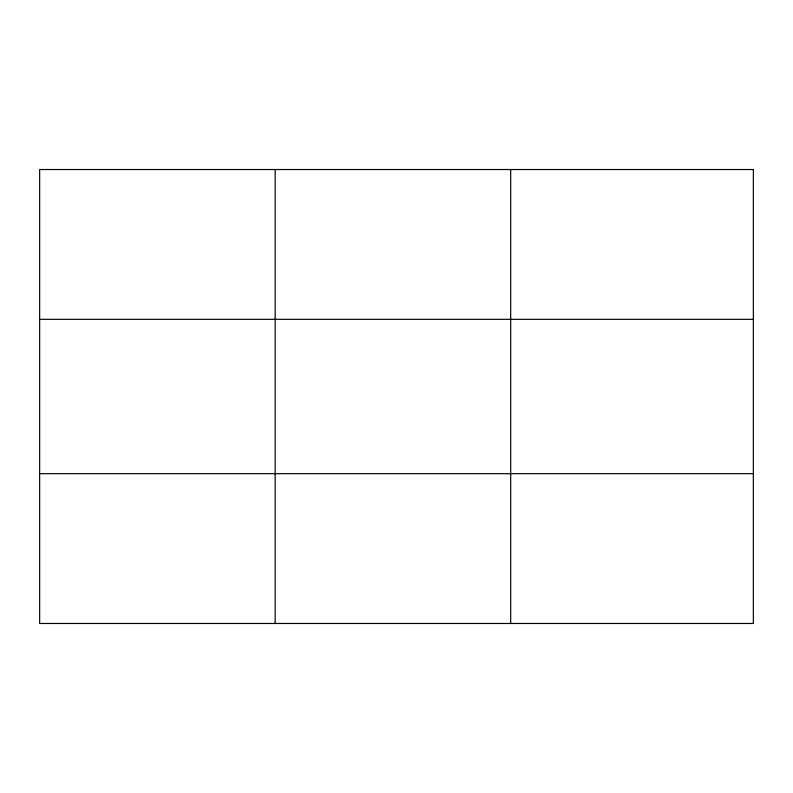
<?xml version="1.0" encoding="UTF-8"?>
<svg xmlns="http://www.w3.org/2000/svg" width="793" height="793" viewBox="0 0 793 793"><rect width="100%" height="100%" fill="white"/><g stroke="black" fill="none" stroke-linecap="round" stroke-linejoin="round"><path stroke-width="1.19" d="M275.171 169.524L275.171 623.476M510.692 169.524L510.692 623.476M39.65 319.331L753.35 319.331M39.65 473.669L753.35 473.669M753.35 169.524L753.35 623.476L39.65 623.476L39.65 169.524L753.35 169.524"/></g></svg>
